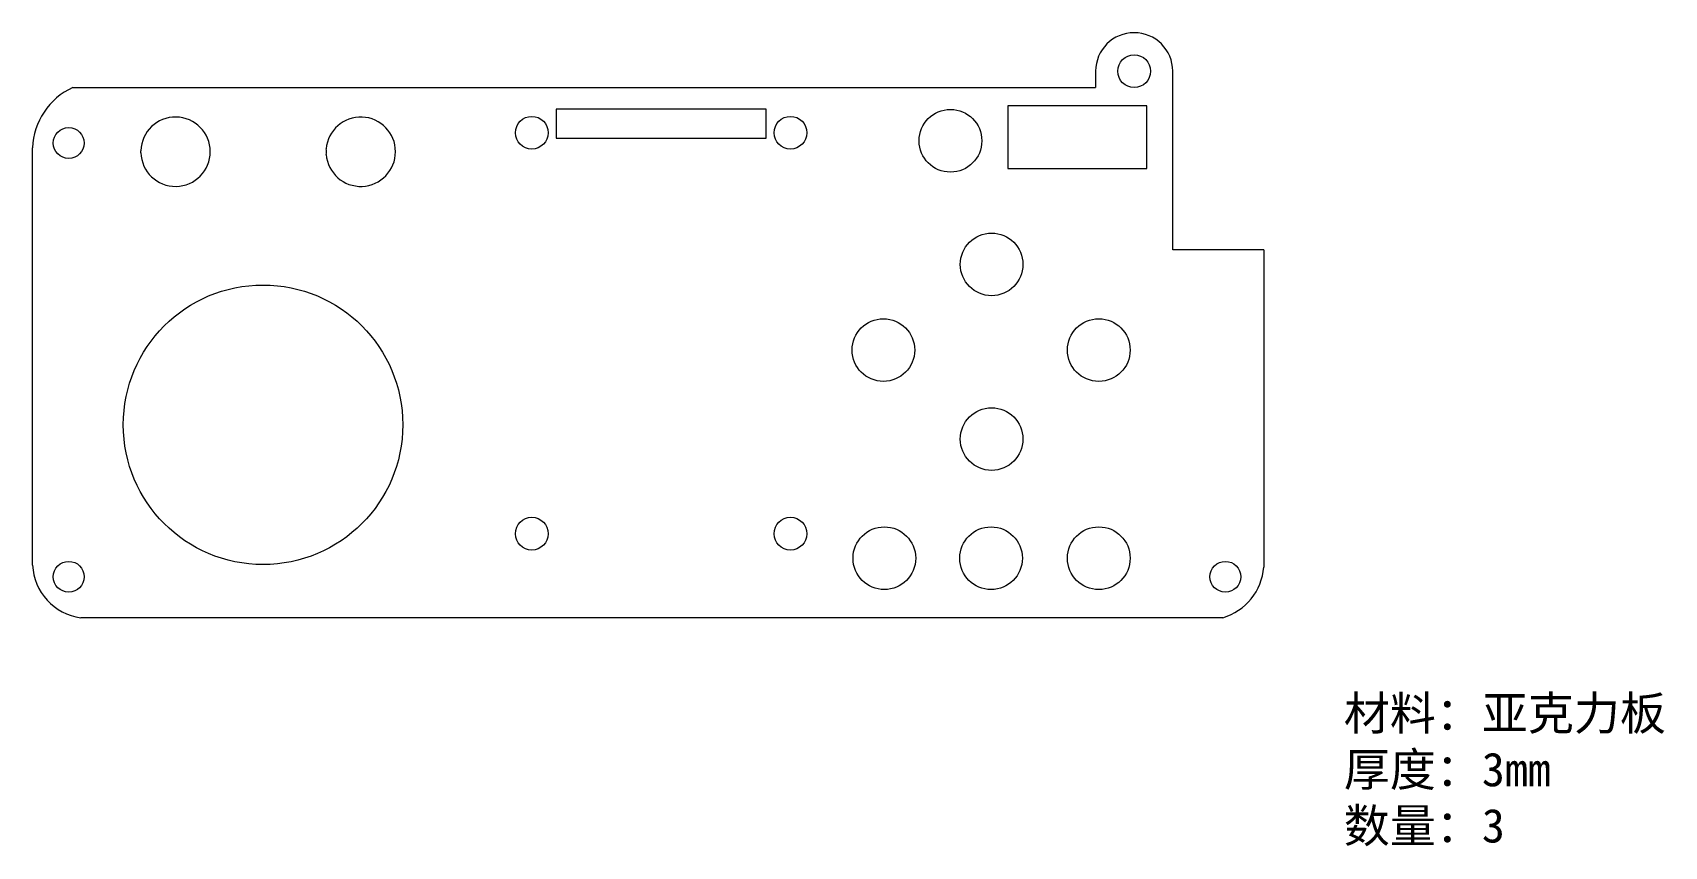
# Model space of a CAD drawing. Header units: millimetres. Extents: x 79 to 248, y 65 to 149.
import ezdxf

# ---------------------------------------------------------------- set-up
doc = ezdxf.new("R2010")
doc.units = ezdxf.units.MM

msp = doc.modelspace()

# ---------------------------------------------------------------- linework, layer by layer
at = {"color": 7, "linetype": 'Continuous', "lineweight": 15}
for p, q in [((189.12, 145.33), (189.12, 143.63)), ((197.12, 126.81), (197.12, 145.33)), ((82.99, 143.63), (189.12, 143.63)), ((154.93, 141.39), (133.15, 141.39)), ((133.15, 141.39), (133.15, 138.39)), ((154.93, 138.39), (154.93, 141.39)), ((194.42, 141.74), (180.02, 141.74)), ((180.02, 141.74), (180.02, 135.24)), ((194.42, 135.24), (194.42, 141.74)), ((78.83, 94.1), (78.83, 137.38)), ((133.15, 138.39), (154.93, 138.39)), ((180.02, 135.24), (194.42, 135.24)), ((206.58, 126.81), (197.12, 126.81)), ((206.58, 126.81), (206.57, 93.88)), ((202.33, 88.63), (83.83, 88.63))]:
    msp.add_line(p, q, dxfattribs=at)
for centre, radius in [((193.12, 145.33), 1.7), ((130.62, 138.95), 1.7), ((157.46, 138.95), 1.7), ((174.06, 138.11), 3.25), ((82.58, 137.88), 1.6), ((178.33, 125.29), 3.25), ((102.74, 108.65), 14.5), ((167.1, 116.4), 3.25), ((189.45, 116.4), 3.25), ((178.33, 107.17), 3.25), ((130.62, 97.35), 1.7), ((157.46, 97.35), 1.7), ((167.2, 94.81), 3.25), ((178.27, 94.81), 3.25), ((189.45, 94.81), 3.25), ((82.58, 92.88), 1.6), ((202.58, 92.88), 1.6)]:
    msp.add_circle(centre, radius, dxfattribs=at)
for centre, radius, start, end in [((193.12, 145.33), 4, 0, 180), ((85.97, 137.14), 7.14, 114.6723, 178.0583), ((93.66, 136.98), 3.6, 181.7059, 178.2941), ((112.88, 136.98), 3.6, 184.7005, 175.2995), ((108.13, 136.98), 1.2, 345.756, 14.244), ((88.91, 136.98), 1.16, 354.6832, 5.3168), ((84.57, 94.33), 5.74, 182.3221, 262.6137), ((200.58, 94.38), 6.01, 286.9275, 355.2364)]:
    msp.add_arc(centre, radius, start, end, dxfattribs=at)

# ---------------------------------------------------------------- texts
at = {"insert": (214.87, 80.48), "char_height": 3.5, "attachment_point": 1}
msp.add_mtext_dynamic_manual_height_columns('{\\fSimSun|b0|i0|c134|p2;材料：亚克力板}\\P{\\fSimSun|b0|i0|c134|p2;厚度：}3mm\\P{\\fSimSun|b0|i0|c134|p2;数量：}3', width=35.5633, gutter_width=17.5, heights=[0], dxfattribs=at)

doc.saveas('drawing.dxf')
